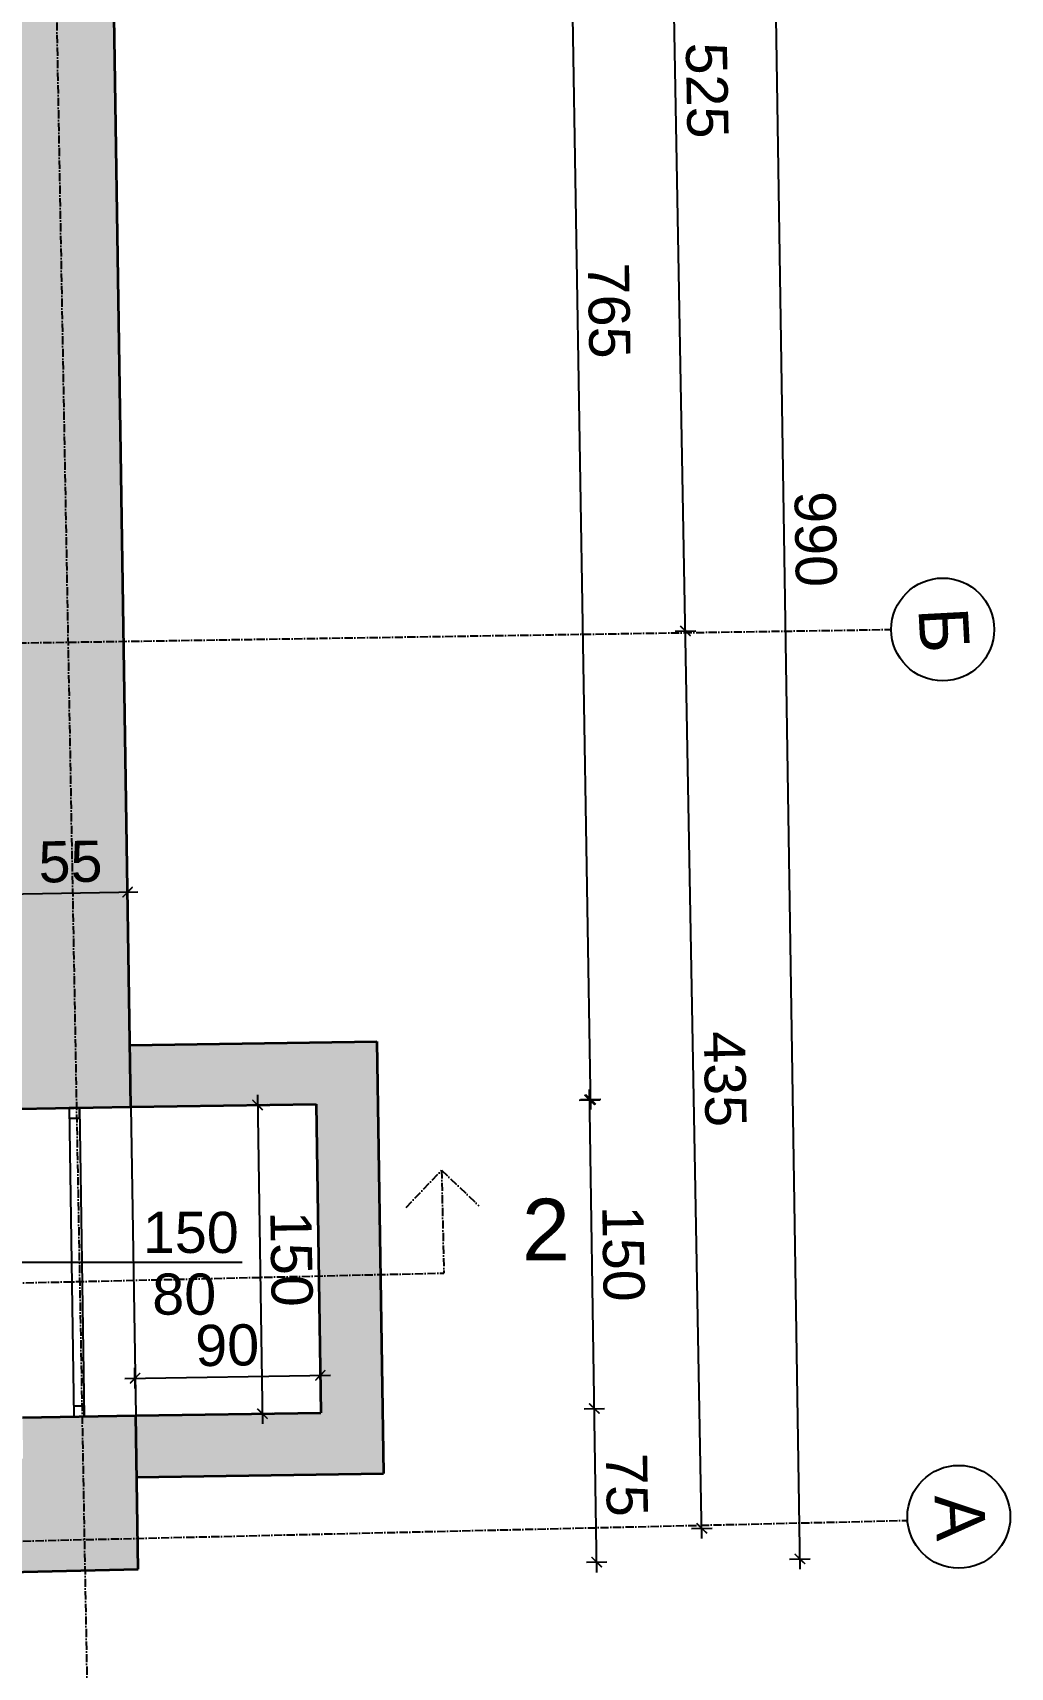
# Model space of a CAD drawing. Header units: inches. Extents: x -72385 to 39588, y -6525 to 66685.
# Drawn here: x -37754 to -37279, y 26868 to 27662 of the extents above; entities that cross this region are included whole.
import ezdxf

# ---------------------------------------------------------------- set-up
doc = ezdxf.new("R2010")
doc.units = ezdxf.units.IN
doc.header["$MEASUREMENT"] = 0
doc.linetypes.add('DashDot', pattern=[0.6, 0.4, -0.1, 0, -0.1])
for name, color, linetype, lineweight in [('Изгледни линии', 253, 'Continuous', 25), ('Линия на разрез', 252, 'DashDot', 25), ('Надписи коти външни', 252, 'Continuous', 25), ('Надписи коти вътрешни', 252, 'Continuous', 25), ('Надписи Оси', 252, 'Continuous', 25), ('Надписи прозорци', 252, 'Continuous', 25), ('Оси', 252, 'DashDot', 25), ('Прозорци', 251, 'Continuous', 25), ('Разрезни линии', 7, 'Continuous', 35), ('Щрих стени', 254, 'Continuous', 25)]:
    doc.layers.add(name, color=color, linetype=linetype, lineweight=lineweight)
doc.styles.add('Arial Regular', font='arial.ttf')
doc.styles.get("Standard").update_dxf_attribs({"font": 'arial.ttf'})
doc.dimstyles.new('Annotative', dxfattribs={"dimscale": 0, "dimtxt": 20, "dimasz": 5, "dimexe": 5, "dimexo": 5, "dimgap": 5, "dimtad": 1, "dimdec": 0, "dimzin": 0, "dimdsep": 46, "dimtxsty": 'Standard', "dimblk": 'ARCHTICK', "dimcen": 5, "dimdle": 5, "dimadec": 0, "dimazin": 0, "dimtfac": 1, "dimtdec": 0, "dimtofl": 0, "dimtmove": 0, "dimatfit": 3, "dimldrblk": 'ARCHTICK', "dimfxl": 5, "dimfxlon": 1, "dimtolj": 1, "dimtzin": 0, "dimarcsym": 1})

# ---------------------------------------------------------------- blocks, each defined once
blk = doc.blocks.new('_ArchTick')
at = {"color": 0, "linetype": 'ByBlock', "const_width": 0.15}
blk.add_lwpolyline([(-0.5, -0.5), (0.5, 0.5)], dxfattribs=at)
blk = doc.blocks.new('*D3186')
at = {"layer": 'Defpoints', "color": 0, "ltscale": 50, "transparency": 16777216}
for p in [(-37614.2, 27009.47), (-37703.91, 26989.89), (-37613.92, 26991.28)]:
    blk.add_point(p, dxfattribs=at)
at = {"layer": 'Надписи коти вътрешни', "color": 0, "lineweight": -2, "ltscale": 50, "transparency": 16777216}
for p, q in [((-37709.19, 27008), (-37609.2, 27009.55)), ((-37704.11, 27003.08), (-37704.26, 27013.08)), ((-37614.12, 27004.47), (-37614.28, 27014.47))]:
    blk.add_line(p, q, dxfattribs=at)
at = {"layer": 'Надписи коти вътрешни', "color": 0, "lineweight": -2, "ltscale": 50, "transparency": 16777216, "xscale": 5, "yscale": 5, "zscale": 5}
for p, rotation in [((-37704.19, 27008.08), 180.8853946640433), ((-37614.2, 27009.47), 0.8853946640432306)]:
    blk.add_blockref('_ArchTick', p, dxfattribs=dict(at, rotation=rotation))
at = {"layer": 'Надписи коти вътрешни', "color": 0, "ltscale": 50, "transparency": 16777216, "insert": (-37659.43, 27023.99), "char_height": 20, "attachment_point": 5, "rotation": 0.88539}
blk.add_mtext('\\A1;90', dxfattribs=at)
blk = doc.blocks.new('*D3187')
at = {"layer": 'Defpoints', "color": 0, "ltscale": 50, "transparency": 16777216}
for p in [(-37616.23, 27141.27), (-37642.35, 26990.84), (-37613.92, 26991.28)]:
    blk.add_point(p, dxfattribs=at)
at = {"layer": 'Надписи коти вътрешни', "color": 0, "lineweight": -2, "ltscale": 50, "transparency": 16777216}
for p, q in [((-37644.75, 27145.83), (-37642.28, 26985.85)), ((-37639.67, 27140.9), (-37649.67, 27140.75)), ((-37637.35, 26990.92), (-37647.35, 26990.77))]:
    blk.add_line(p, q, dxfattribs=at)
at = {"layer": 'Надписи коти вътрешни', "color": 0, "lineweight": -2, "ltscale": 50, "transparency": 16777216, "xscale": 5, "yscale": 5, "zscale": 5}
for p, rotation in [((-37644.67, 27140.83), 90.88539466404445), ((-37642.35, 26990.84), 270.8853946640444)]:
    blk.add_blockref('_ArchTick', p, dxfattribs=dict(at, rotation=rotation))
at = {"layer": 'Надписи коти вътрешни', "color": 0, "ltscale": 50, "transparency": 16777216, "insert": (-37628.3, 27066.07), "char_height": 20, "attachment_point": 5, "rotation": 270.88539}
blk.add_mtext('\\A1;150', dxfattribs=at)
blk = doc.blocks.new('*D6929')
at = {"layer": 'Defpoints', "color": 0, "ltscale": 10, "transparency": 16777216}
for p in [(-37728.83, 26929.67), (-38158.71, 26919.53), (-37721.75, 26629.74)]:
    blk.add_point(p, dxfattribs=at)
at = {"layer": 'Надписи коти външни', "color": 0, "lineweight": -2, "ltscale": 10, "transparency": 16777216}
for p, q in [((-37721.87, 26634.73), (-37721.63, 26624.74)), ((-38156.64, 26619.48), (-37716.75, 26629.85)), ((-38151.76, 26624.59), (-38151.52, 26614.6))]:
    blk.add_line(p, q, dxfattribs=at)
at = {"layer": 'Надписи коти външни', "color": 0, "lineweight": -2, "ltscale": 10, "transparency": 16777216, "xscale": 5, "yscale": 5, "zscale": 5}
for p, rotation in [((-37721.75, 26629.74), 1.351493649522323), ((-38151.64, 26619.59), 181.3514936495223)]:
    blk.add_blockref('_ArchTick', p, dxfattribs=dict(at, rotation=rotation))
at = {"layer": 'Надписи коти външни', "color": 0, "ltscale": 10, "transparency": 16777216, "insert": (-37937.05, 26639.88), "char_height": 20, "attachment_point": 5, "rotation": 1.35149}
blk.add_mtext('\\A1;430', dxfattribs=at)
blk = doc.blocks.new('*D6927')
at = {"layer": 'Defpoints', "color": 0, "ltscale": 10, "transparency": 16777216}
for p in [(-37736.77, 27365.74), (-37436.82, 27371.21), (-37728.83, 26929.65)]:
    blk.add_point(p, dxfattribs=at)
at = {"layer": 'Надписи коти външни', "color": 0, "lineweight": -2, "ltscale": 10, "transparency": 16777216}
for p, q in [((-37428.79, 26930.12), (-37436.91, 27376.21)), ((-37441.82, 27371.12), (-37431.82, 27371.3)), ((-37433.88, 26935.03), (-37423.88, 26935.21))]:
    blk.add_line(p, q, dxfattribs=at)
at = {"layer": 'Надписи коти външни', "color": 0, "lineweight": -2, "ltscale": 10, "transparency": 16777216, "xscale": 5, "yscale": 5, "zscale": 5}
for p, rotation in [((-37436.82, 27371.21), 91.0438319953268), ((-37428.88, 26935.12), 271.0438319953268)]:
    blk.add_blockref('_ArchTick', p, dxfattribs=dict(at, rotation=rotation))
at = {"layer": 'Надписи коти външни', "color": 0, "ltscale": 10, "transparency": 16777216, "insert": (-37417.63, 27153.44), "char_height": 20, "attachment_point": 5, "rotation": 271.04383}
blk.add_mtext('\\A1;435', dxfattribs=at)
blk = doc.blocks.new('*D6928')
at = {"layer": 'Defpoints', "color": 0, "ltscale": 10, "transparency": 16777216}
for p in [(-37746.33, 27890.47), (-37446.38, 27895.94), (-37736.77, 27365.74)]:
    blk.add_point(p, dxfattribs=at)
at = {"layer": 'Надписи коти външни', "color": 0, "lineweight": -2, "ltscale": 10, "transparency": 16777216}
for p, q in [((-37436.73, 27366.21), (-37446.47, 27900.94)), ((-37451.38, 27895.85), (-37441.38, 27896.03)), ((-37441.82, 27371.12), (-37431.82, 27371.3))]:
    blk.add_line(p, q, dxfattribs=at)
at = {"layer": 'Надписи коти външни', "color": 0, "lineweight": -2, "ltscale": 10, "transparency": 16777216, "xscale": 5, "yscale": 5, "zscale": 5}
for p, rotation in [((-37446.38, 27895.94), 91.04383199532593), ((-37436.82, 27371.21), 271.0438319953259)]:
    blk.add_blockref('_ArchTick', p, dxfattribs=dict(at, rotation=rotation))
at = {"layer": 'Надписи коти външни', "color": 0, "ltscale": 10, "transparency": 16777216, "insert": (-37426.39, 27633.85), "char_height": 20, "attachment_point": 5, "rotation": 271.04383}
blk.add_mtext('\\A1;525', dxfattribs=at)
blk = doc.blocks.new('*D6923')
at = {"layer": 'Defpoints', "color": 0, "ltscale": 10, "transparency": 16777216}
for p in [(-37718.06, 27906), (-37396.5, 27910.97), (-37702.75, 26915.26)]:
    blk.add_point(p, dxfattribs=at)
at = {"layer": 'Надписи коти външни', "color": 0, "lineweight": -2, "ltscale": 10, "transparency": 16777216}
for p, q in [((-37381.11, 26915.23), (-37396.58, 27915.97)), ((-37401.5, 27910.89), (-37391.5, 27911.05)), ((-37386.19, 26920.15), (-37376.19, 26920.3))]:
    blk.add_line(p, q, dxfattribs=at)
at = {"layer": 'Надписи коти външни', "color": 0, "lineweight": -2, "ltscale": 10, "transparency": 16777216, "xscale": 5, "yscale": 5, "zscale": 5}
for p, rotation in [((-37396.5, 27910.97), 90.88539466403769), ((-37381.19, 26920.23), 270.8853946640377)]:
    blk.add_blockref('_ArchTick', p, dxfattribs=dict(at, rotation=rotation))
at = {"layer": 'Надписи коти външни', "color": 0, "ltscale": 10, "transparency": 16777216, "insert": (-37373.63, 27415.83), "char_height": 20, "attachment_point": 5, "rotation": 270.88539}
blk.add_mtext('\\A1;990', dxfattribs=at)
blk = doc.blocks.new('*D6924')
at = {"layer": 'Defpoints', "color": 0, "ltscale": 10, "transparency": 16777216}
for p in [(-37718.94, 27905.98), (-37495.57, 27909.69), (-37706.22, 27139.88)]:
    blk.add_point(p, dxfattribs=at)
at = {"layer": 'Надписи коти външни', "color": 0, "lineweight": -2, "ltscale": 10, "transparency": 16777216}
for p, q in [((-37482.77, 27138.58), (-37495.66, 27914.69)), ((-37500.57, 27909.61), (-37490.58, 27909.77)), ((-37487.85, 27143.5), (-37477.85, 27143.67))]:
    blk.add_line(p, q, dxfattribs=at)
at = {"layer": 'Надписи коти външни', "color": 0, "lineweight": -2, "ltscale": 10, "transparency": 16777216, "xscale": 5, "yscale": 5, "zscale": 5}
for p, rotation in [((-37495.57, 27909.69), 90.9512337028626), ((-37482.85, 27143.58), 270.9512337028626)]:
    blk.add_blockref('_ArchTick', p, dxfattribs=dict(at, rotation=rotation))
at = {"layer": 'Надписи коти външни', "color": 0, "ltscale": 10, "transparency": 16777216, "insert": (-37474, 27526.89), "char_height": 20, "attachment_point": 5, "rotation": 270.95123}
blk.add_mtext('\\A1;765', dxfattribs=at)
blk = doc.blocks.new('*D6934')
at = {"layer": 'Defpoints', "color": 0, "ltscale": 10, "transparency": 16777216}
for p in [(-37702.75, 26915.28), (-39730.38, 26868.05), (-37694.95, 26580.35)]:
    blk.add_point(p, dxfattribs=at)
at = {"layer": 'Надписи коти външни', "color": 0, "lineweight": -2, "ltscale": 10, "transparency": 16777216}
for p, q in [((-39727.57, 26533.01), (-37689.95, 26580.47)), ((-37695.07, 26585.35), (-37694.84, 26575.35)), ((-39722.69, 26538.12), (-39722.46, 26528.13))]:
    blk.add_line(p, q, dxfattribs=at)
at = {"layer": 'Надписи коти външни', "color": 0, "lineweight": -2, "ltscale": 10, "transparency": 16777216, "xscale": 5, "yscale": 5, "zscale": 5}
for p, rotation in [((-37694.95, 26580.35), 1.334307369542505), ((-39722.57, 26533.12), 181.3343073695425)]:
    blk.add_blockref('_ArchTick', p, dxfattribs=dict(at, rotation=rotation))
at = {"layer": 'Надписи коти външни', "color": 0, "ltscale": 10, "transparency": 16777216, "insert": (-38709.12, 26571.95), "char_height": 20, "attachment_point": 5, "rotation": 1.33431}
blk.add_mtext('\\A1;2025', dxfattribs=at)
blk = doc.blocks.new('*D6935')
at = {"layer": 'Defpoints', "color": 0, "ltscale": 10, "transparency": 16777216}
for p in [(-37481.08, 26993.34), (-37703.91, 26989.89), (-37702.75, 26915.26)]:
    blk.add_point(p, dxfattribs=at)
at = {"layer": 'Надписи коти външни', "color": 0, "lineweight": -2, "ltscale": 10, "transparency": 16777216}
for p, q in [((-37486.08, 26993.26), (-37476.09, 26993.41)), ((-37479.85, 26913.7), (-37481.16, 26998.34)), ((-37484.93, 26918.62), (-37474.93, 26918.78))]:
    blk.add_line(p, q, dxfattribs=at)
at = {"layer": 'Надписи коти външни', "color": 0, "lineweight": -2, "ltscale": 10, "transparency": 16777216, "xscale": 5, "yscale": 5, "zscale": 5}
for p, rotation in [((-37481.08, 26993.34), 90.88539466404548), ((-37479.93, 26918.7), 270.8853946640455)]:
    blk.add_blockref('_ArchTick', p, dxfattribs=dict(at, rotation=rotation))
at = {"layer": 'Надписи коти външни', "color": 0, "ltscale": 10, "transparency": 16777216, "insert": (-37465.34, 26956.25), "char_height": 20, "attachment_point": 5, "rotation": 270.88539}
blk.add_mtext('\\A1;75', dxfattribs=at)
blk = doc.blocks.new('*D6936')
at = {"layer": 'Defpoints', "color": 0, "ltscale": 10, "transparency": 16777216}
for p in [(-37483.4, 27143.32), (-37706.22, 27139.88), (-37703.91, 26989.89)]:
    blk.add_point(p, dxfattribs=at)
at = {"layer": 'Надписи коти външни', "color": 0, "lineweight": -2, "ltscale": 10, "transparency": 16777216}
for p, q in [((-37488.4, 27143.24), (-37478.4, 27143.4)), ((-37481.01, 26988.34), (-37483.48, 27148.32)), ((-37486.08, 26993.26), (-37476.09, 26993.41))]:
    blk.add_line(p, q, dxfattribs=at)
at = {"layer": 'Надписи коти външни', "color": 0, "lineweight": -2, "ltscale": 10, "transparency": 16777216, "xscale": 5, "yscale": 5, "zscale": 5}
for p, rotation in [((-37483.4, 27143.32), 90.88539465814327), ((-37481.08, 26993.34), 270.8853946581433)]:
    blk.add_blockref('_ArchTick', p, dxfattribs=dict(at, rotation=rotation))
at = {"layer": 'Надписи коти външни', "color": 0, "ltscale": 10, "transparency": 16777216, "insert": (-37467.03, 27068.56), "char_height": 20, "attachment_point": 5, "rotation": 270.88539}
blk.add_mtext('\\A1;150', dxfattribs=at)
blk = doc.blocks.new('*D7286')
at = {"layer": 'Defpoints', "color": 0, "ltscale": 10, "transparency": 16777216}
for p in [(-37707.84, 27244.28), (-37762.56, 27225.58), (-37707.56, 27226.43)]:
    blk.add_point(p, dxfattribs=at)
at = {"layer": 'Надписи коти вътрешни', "color": 0, "lineweight": -2, "ltscale": 10, "transparency": 16777216}
for p, q in [((-37762.75, 27238.43), (-37762.91, 27248.43)), ((-37707.76, 27239.28), (-37707.91, 27249.28)), ((-37767.83, 27243.35), (-37702.84, 27244.36))]:
    blk.add_line(p, q, dxfattribs=at)
at = {"layer": 'Надписи коти вътрешни', "color": 0, "lineweight": -2, "ltscale": 10, "transparency": 16777216, "xscale": 5, "yscale": 5, "zscale": 5}
for p, rotation in [((-37762.83, 27243.43), 180.8853946640391), ((-37707.84, 27244.28), 0.8853946640390961)]:
    blk.add_blockref('_ArchTick', p, dxfattribs=dict(at, rotation=rotation))
at = {"layer": 'Надписи коти вътрешни', "color": 0, "ltscale": 10, "transparency": 16777216, "insert": (-37735.57, 27259.02), "char_height": 20, "attachment_point": 5, "rotation": 0.88539}
blk.add_mtext('\\A1;55', dxfattribs=at)

msp = doc.modelspace()

# ---------------------------------------------------------------- hatches: boundary and pattern name
at = {"layer": 'Щрих стени', "ltscale": 10}
h = msp.add_hatch(color=256, dxfattribs=at)
h.dxf.hatch_style = 1
h.paths.add_polyline_path([(-38905.49, 28004), (-39115.45, 28000.11), (-39113.23, 27880.13), (-39083.23, 27880.68), (-39084.9, 27970.67), (-38934.93, 27973.45), (-38933.26, 27883.47), (-38903.26, 27884.02)])
h.paths.add_polyline_path([(-39195.44, 27998.62), (-39405.4, 27994.73), (-39403.18, 27874.75), (-39373.18, 27875.31), (-39374.85, 27965.29), (-39224.88, 27968.07), (-39223.21, 27878.09), (-39193.21, 27878.65)])
h.paths.add_polyline_path([(-37586.7, 27171.73), (-37706.69, 27169.87), (-37706.22, 27139.88), (-37616.23, 27141.27), (-37613.92, 26991.28), (-37703.91, 26989.89), (-37703.44, 26959.9), (-37583.46, 26961.75)])
h = msp.add_hatch(color=256, dxfattribs=at)
h.dxf.hatch_style = 1
h.paths.add_polyline_path([(-38915.52, 27213.68), (-39678.47, 27199.54), (-39684.22, 27814.53), (-39372.16, 27820.32), (-39373.18, 27875.31), (-39739.73, 27868.51), (-39730.38, 26868.05), (-37702.75, 26915.26), (-37703.91, 26989.89), (-37758.9, 26989.04), (-37758.59, 26969.05), (-38148.51, 26960.51), (-38149.36, 27015.5), (-38204.35, 27014.65), (-38203.49, 26959.3), (-38717.06, 26948.05), (-38717.7, 27003.05), (-38772.69, 27002.41), (-38772.05, 26946.85), (-39675.92, 26927.05), (-39677.96, 27144.54), (-38914.5, 27158.69)])
h.paths.add_polyline_path([(-39083.23, 27880.68), (-39223.21, 27878.09), (-39222.19, 27823.1), (-39082.21, 27825.69)])
h.paths.add_polyline_path([(-37772.2, 27849.99), (-37761.22, 27139.03), (-37706.22, 27139.88), (-37718.06, 27906), (-38933.26, 27883.47), (-38932.24, 27828.47), (-38782.26, 27831.26), (-38779.44, 27586.27), (-38724.44, 27587.29), (-38727.27, 27832.28), (-38217.13, 27841.74), (-38209.71, 27361.79), (-38219.71, 27361.6), (-38218.17, 27261.62), (-38208.17, 27261.8), (-38207.63, 27226.8), (-38257.62, 27225.88), (-38256.6, 27170.88), (-38206.78, 27171.81), (-38205.89, 27114.64), (-38150.9, 27115.49), (-38153.18, 27262.82), (-38143.18, 27263.01), (-38144.72, 27363), (-38154.72, 27362.81), (-38162.14, 27842.75)])
h.paths.add_polyline_path([(-38723.4, 27497.29), (-38778.4, 27496.27), (-38775.16, 27216.28), (-38815.54, 27215.53), (-38814.52, 27160.54), (-38774.53, 27161.28), (-38773.85, 27102.41), (-38718.85, 27103.04), (-38719.54, 27162.3), (-38356.58, 27169.03), (-38357.6, 27224.02), (-38720.17, 27217.3)], flags=17)

# ---------------------------------------------------------------- linework, layer by layer
at = {"layer": 'Изгледни линии', "ltscale": 50}
msp.add_line((-37706.22, 27139.88), (-37703.91, 26989.89), dxfattribs=at)
at = {"layer": 'Линия на разрез', "ltscale": 10}
for p, q in [((-37572.57, 27091.07), (-37555.31, 27109.15)), ((-37555.31, 27109.15), (-37537.22, 27091.89)), ((-37555.31, 27109.15), (-37554.14, 27059.17)), ((-41831.01, 26959.59), (-37554.14, 27059.17))]:
    msp.add_line(p, q, dxfattribs=at)
at = {"layer": 'Надписи Оси', "ltscale": 50}
for centre in [(-37311.82, 27371.92), (-37303.99, 26940.73)]:
    msp.add_circle(centre, 25, dxfattribs=at)
at = {"layer": 'Надписи прозорци', "ltscale": 50}
msp.add_line((-37760.06, 27064.42), (-37652.14, 27064.42), dxfattribs=at)
at = {"layer": 'Оси', "ltscale": 10}
for p, q in [((-37753.48, 28282.91), (-37721.54, 26529.71)), ((-40088.22, 26874.72), (-37328.93, 26938.96))]:
    msp.add_line(p, q, dxfattribs=at)
msp.add_lwpolyline([(-40093.5, 27164.5), (-38734.82, 27187), (-38737.42, 27412.39), (-38170.67, 27424.13), (-38169.67, 27359.05), (-37336.82, 27371.92)], dxfattribs=at)
at = {"layer": 'Прозорци', "ltscale": 50}
for p, q in [((-37736.22, 27139.41), (-37733.9, 26989.43)), ((-37731.22, 27139.49), (-37728.9, 26989.51))]:
    msp.add_line(p, q, dxfattribs=at)
for points in [[(-37736.22, 27139.41), (-37736.14, 27134.41), (-37731.14, 27134.49), (-37731.22, 27139.49), (-37736.22, 27139.41)], [(-37733.98, 26994.43), (-37733.9, 26989.43), (-37728.9, 26989.51), (-37728.98, 26994.51), (-37733.98, 26994.43)]]:
    msp.add_lwpolyline(points, dxfattribs=at)
at = {"layer": 'Разрезни линии', "ltscale": 50}
for p, q in [((-37706.22, 27139.88), (-37718.06, 27906)), ((-37706.69, 27169.87), (-37586.7, 27171.73)), ((-37586.7, 27171.73), (-37583.46, 26961.75)), ((-37761.22, 27139.03), (-37706.22, 27139.88)), ((-37706.22, 27139.88), (-37616.23, 27141.27)), ((-37616.23, 27141.27), (-37613.92, 26991.28)), ((-37758.9, 26989.04), (-37703.91, 26989.89)), ((-37703.91, 26989.89), (-37613.92, 26991.28)), ((-37702.75, 26915.26), (-37703.91, 26989.89)), ((-37703.44, 26959.9), (-37583.46, 26961.75)), ((-39730.38, 26868.05), (-37702.75, 26915.26))]:
    msp.add_line(p, q, dxfattribs=at)

# ---------------------------------------------------------------- texts
at = {"layer": 'Линия на разрез', "ltscale": 10, "insert": (-37516.26, 27095.29), "char_height": 30, "width": 270.7337, "attachment_point": 1, "style": 'Arial Regular'}
msp.add_mtext('2', dxfattribs=at)
at = {"layer": 'Надписи Оси', "ltscale": 100, "char_height": 24, "width": 27.2128, "attachment_point": 1, "rotation": 273, "style": 'Arial Regular'}
for s, insert in [('\\pxqc;Б', (-37299.82, 27385.89)), ('\\pxqc;А', (-37291.99, 26954.7))]:
    msp.add_mtext(s, dxfattribs=dict(at, insert=insert))
at = {"layer": 'Надписи прозорци', "ltscale": 100, "char_height": 20, "width": 180.4891, "attachment_point": 1, "style": 'Arial Regular'}
for s, insert in [('150', (-37700.43, 27088.94)), ('80', (-37695.86, 27058.94))]:
    msp.add_mtext(s, dxfattribs=dict(at, insert=insert))

# ---------------------------------------------------------------- dimensions: what is measured, and where the dimension line sits
at = {"layer": 'Надписи коти външни', "ltscale": 10}
for p1, p2, distance, text, picture, middle in [((-37706.22, 27139.88), (-37718.94, 27905.98), -223.4, '765', '*D6924', (-37474, 27526.89)), ((-37702.75, 26915.26), (-37718.06, 27906), -321.6, '990', '*D6923', (-37373.63, 27415.83)), ((-37728.83, 26929.65), (-37736.77, 27365.74), -300, '435', '*D6927', (-37417.63, 27153.44)), ((-39730.38, 26868.05), (-37702.75, 26915.28), -335.01, '2025', '*D6934', (-38709.12, 26571.95))]:
    dim = msp.add_aligned_dim(p1=p1, p2=p2, distance=distance, text=text, dimstyle='Annotative', override={"dimscale": 0, "dimtix": 0, "dimtofl": 0, "dimtmove": 0, "dimatfit": 3}, dxfattribs=at)
    dim.commit()
    dim.dimension.update_dxf_attribs({"geometry": picture, "text_midpoint": middle})
for p1, p2, distance, picture, middle in [((-37736.77, 27365.74), (-37746.33, 27890.47), -300, '*D6928', (-37426.39, 27633.85)), ((-37703.91, 26989.89), (-37706.22, 27139.88), -222.85, '*D6936', (-37467.03, 27068.56)), ((-37702.75, 26915.26), (-37703.91, 26989.89), -222.85, '*D6935', (-37465.34, 26956.25)), ((-38158.71, 26919.53), (-37728.83, 26929.67), -300.02, '*D6929', (-37937.05, 26639.88))]:
    dim = msp.add_aligned_dim(p1=p1, p2=p2, distance=distance, dimstyle='Annotative', override={"dimscale": 0, "dimtix": 0, "dimtofl": 0, "dimtmove": 0, "dimatfit": 3}, dxfattribs=at)
    dim.commit()
    dim.dimension.update_dxf_attribs({"geometry": picture, "text_midpoint": middle})
at = {"layer": 'Надписи коти вътрешни', "ltscale": 10}
dim = msp.add_aligned_dim(p1=(-37762.56, 27225.58), p2=(-37707.56, 27226.43), distance=17.86, dimstyle='Annotative', override={"dimscale": 0, "dimtix": 0, "dimtofl": 0, "dimtmove": 0, "dimatfit": 3}, dxfattribs=at)
dim.commit()
dim.dimension.update_dxf_attribs({"geometry": '*D7286', "text_midpoint": (-37735.57, 27259.02)})
at = {"layer": 'Надписи коти вътрешни', "ltscale": 50}
for p1, distance, picture, middle in [((-37616.23, 27141.27), -28.44, '*D3187', (-37628.3, 27066.07)), ((-37703.91, 26989.89), 18.19, '*D3186', (-37659.43, 27023.99))]:
    dim = msp.add_aligned_dim(p1=p1, p2=(-37613.92, 26991.28), distance=distance, dimstyle='Annotative', override={"dimscale": 0, "dimtix": 0, "dimtofl": 0, "dimtmove": 0, "dimatfit": 3}, dxfattribs=at)
    dim.commit()
    dim.dimension.update_dxf_attribs({"geometry": picture, "text_midpoint": middle})

doc.saveas('drawing.dxf')
